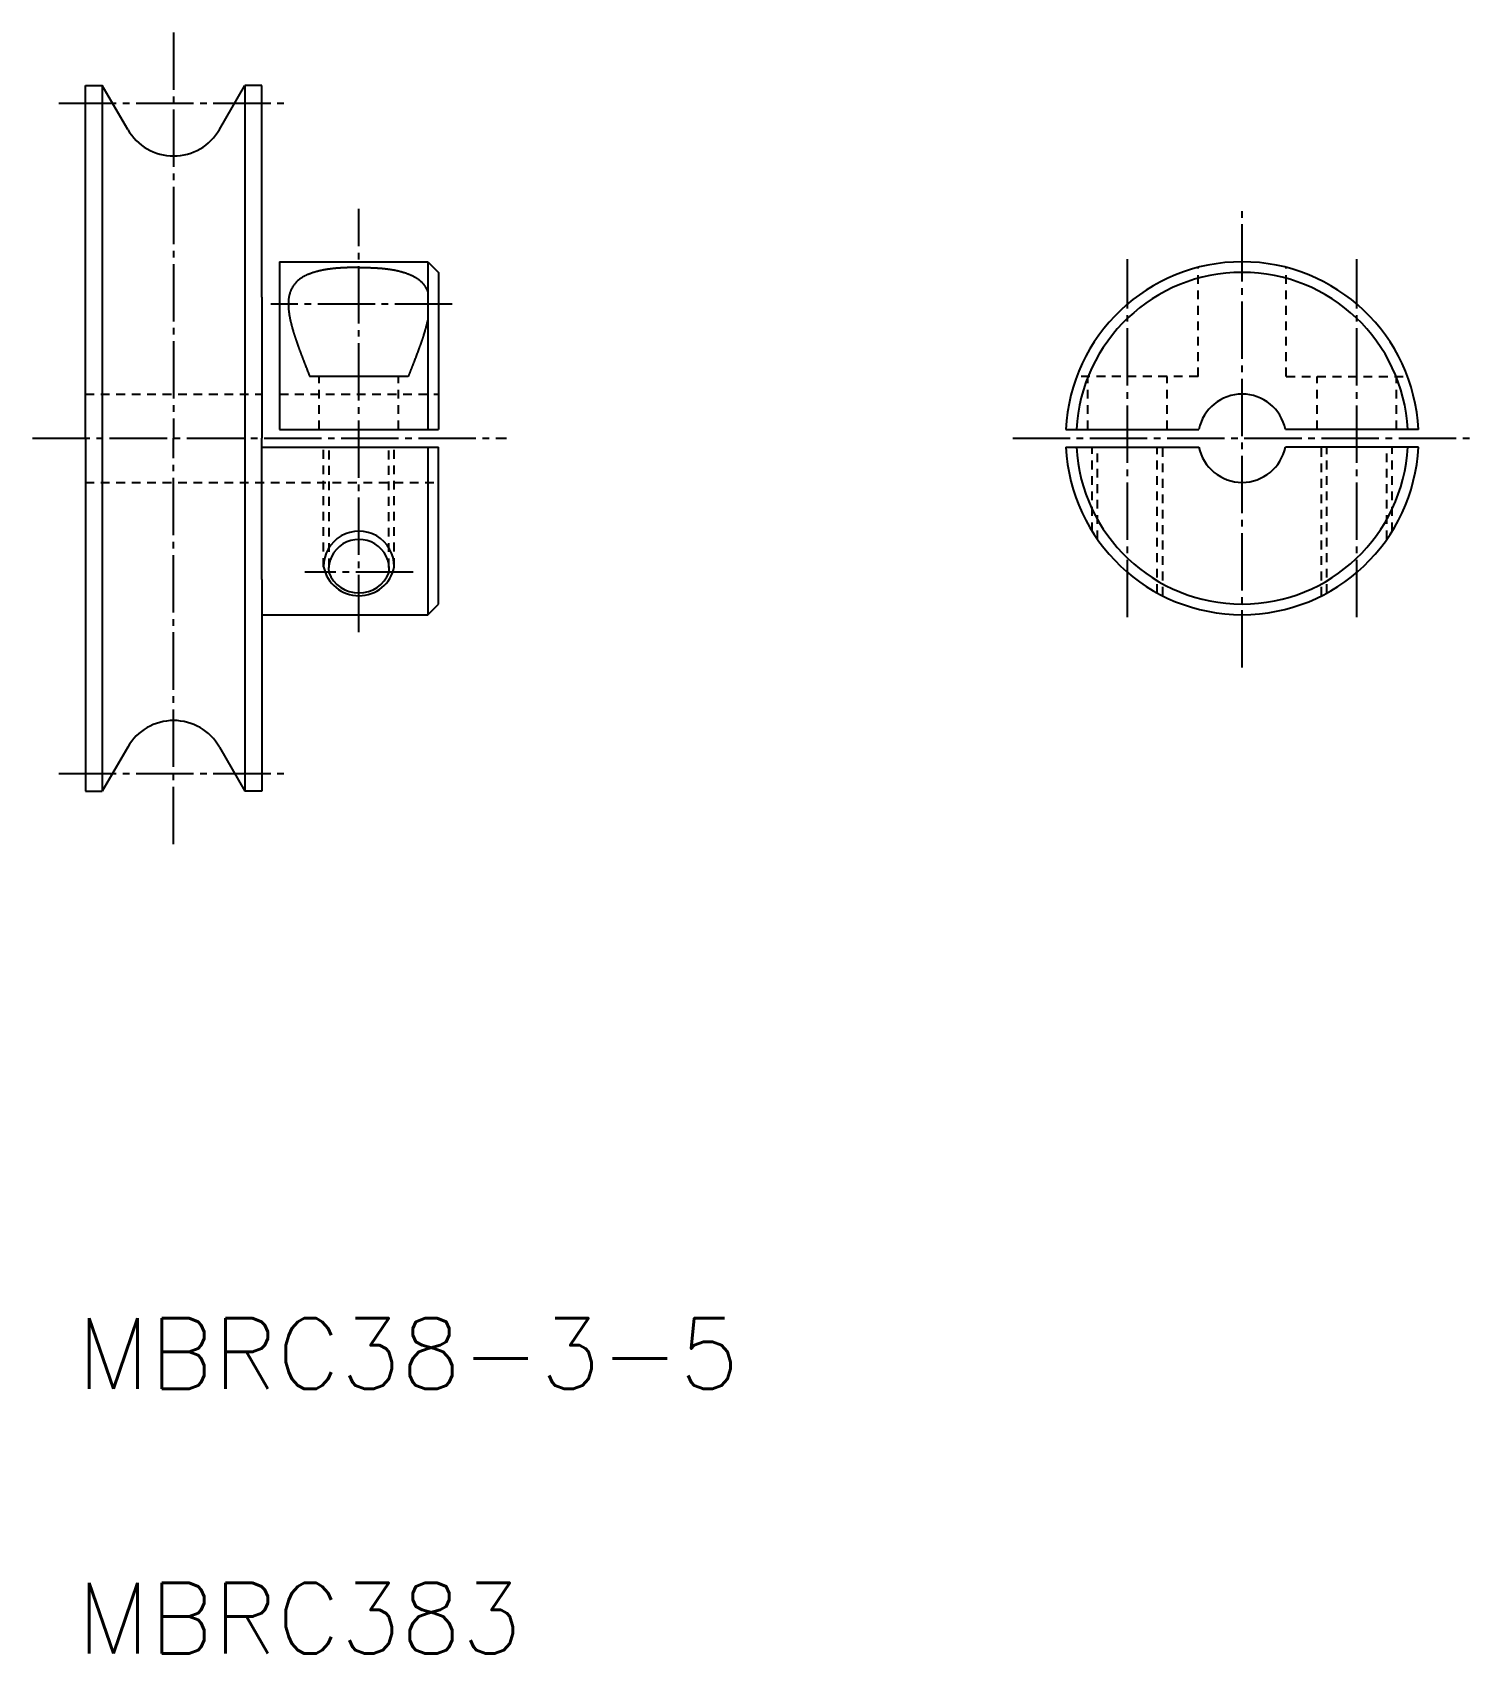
# Model space of a CAD drawing. Extents: x -214.9 to -133.3, y -11.9 to 79.9.
import ezdxf

# ---------------------------------------------------------------- set-up
doc = ezdxf.new("R2010")
doc.units = 0
doc.header["$LTSCALE"] = 0.25
doc.linetypes.add('CENTER', pattern=[17.5, 13, -1.5, 1.5, -1.5])
doc.linetypes.add('DASHED', pattern=[3.5, 2, -1.5])
doc.layers.get('0').update_dxf_attribs({"linetype": 'CONTINUOUS'})
doc.layers.add('CENTER', color=1, linetype='CENTER')
doc.styles.get("Standard").update_dxf_attribs({"font": 'txt.shx'})

msp = doc.modelspace()

# ---------------------------------------------------------------- linework, layer by layer
at = {"color": 7, "linetype": 'CONTINUOUS'}
for p, q in [((-211.877, 76.935), (-210.918, 76.935)), ((-211.877, 56.935), (-211.877, 76.935)), ((-209.475, 74.435), (-210.918, 76.935)), ((-210.918, 76.935), (-210.918, 36.935)), ((-204.279, 74.435), (-202.835, 76.935)), ((-201.877, 76.935), (-202.835, 76.935)), ((-202.835, 76.935), (-202.835, 36.935)), ((-201.877, 64.935), (-201.877, 76.935)), ((-200.877, 66.935), (-200.877, 57.435)), ((-200.877, 66.935), (-192.477, 66.935)), ((-192.477, 66.935), (-191.877, 66.335)), ((-192.477, 66.935), (-192.477, 57.435)), ((-191.877, 66.335), (-191.877, 57.435)), ((-201.877, 64.935), (-201.877, 56.935)), ((-193.588, 60.435), (-199.166, 60.435)), ((-200.877, 57.435), (-191.877, 57.435)), ((-156.322, 57.435), (-148.784, 57.435)), ((-136.347, 57.435), (-143.885, 57.435)), ((-211.877, 56.935), (-211.877, 36.935)), ((-201.877, 48.935), (-201.877, 56.935)), ((-201.877, 56.435), (-191.877, 56.435)), ((-192.477, 56.435), (-192.477, 46.935)), ((-191.877, 47.535), (-191.877, 56.435)), ((-156.322, 56.435), (-148.784, 56.435)), ((-136.347, 56.435), (-143.885, 56.435)), ((-201.877, 48.935), (-201.877, 36.935)), ((-201.877, 46.935), (-192.477, 46.935)), ((-192.477, 46.935), (-191.877, 47.535)), ((-209.475, 39.435), (-210.918, 36.935)), ((-204.279, 39.435), (-202.835, 36.935)), ((-211.877, 36.935), (-210.918, 36.935)), ((-201.877, 36.935), (-202.835, 36.935))]:
    msp.add_line(p, q, dxfattribs=at)
at = {"color": 3, "linetype": 'DASHED'}
for p, q in [((-148.835, 60.435), (-148.835, 66.618)), ((-143.835, 60.435), (-143.835, 66.618)), ((-198.627, 57.435), (-198.627, 60.435)), ((-194.127, 57.435), (-194.127, 60.435)), ((-148.835, 60.435), (-155.702, 60.435)), ((-155.085, 57.435), (-155.085, 60.435)), ((-150.585, 57.435), (-150.585, 60.435)), ((-143.835, 60.435), (-136.967, 60.435)), ((-142.085, 57.435), (-142.085, 60.435)), ((-137.585, 57.435), (-137.585, 60.435)), ((-211.877, 59.435), (-201.877, 59.435)), ((-200.877, 59.435), (-191.877, 59.435)), ((-198.377, 49.647), (-198.377, 56.435)), ((-198.07, 49.613), (-198.07, 56.435)), ((-194.683, 49.613), (-194.683, 56.435)), ((-194.377, 49.647), (-194.377, 56.435)), ((-154.835, 51.667), (-154.835, 56.435)), ((-154.528, 51.202), (-154.528, 56.435)), ((-151.141, 48.166), (-151.141, 56.435)), ((-150.835, 48.005), (-150.835, 56.435)), ((-141.835, 48.005), (-141.835, 56.435)), ((-141.528, 48.166), (-141.528, 56.435)), ((-138.141, 51.202), (-138.141, 56.435)), ((-137.835, 51.667), (-137.835, 56.435)), ((-211.877, 54.435), (-191.877, 54.435))]:
    msp.add_line(p, q, dxfattribs=at)
at = {"color": 7}
for points in [[(-196.377, 66.618, 0), (-196.406, 66.617, 0), (-196.436, 66.617, 0), (-196.466, 66.616, 0), (-196.495, 66.615, 0), (-196.525, 66.615, 0), (-196.555, 66.615, 0), (-196.584, 66.614, 0), (-196.614, 66.613, 0), (-196.644, 66.613, 0), (-196.673, 66.612, 0), (-196.703, 66.612, 0), (-196.732, 66.611, 0), (-196.762, 66.61, 0), (-196.792, 66.609, 0), (-196.821, 66.609, 0), (-196.851, 66.608, 0), (-196.881, 66.607, 0), (-196.91, 66.606, 0), (-196.94, 66.606, 0), (-196.969, 66.605, 0), (-196.999, 66.604, 0), (-197.028, 66.603, 0), (-197.058, 66.602, 0), (-197.088, 66.6, 0), (-197.117, 66.599, 0), (-197.147, 66.598, 0), (-197.176, 66.597, 0), (-197.206, 66.596, 0), (-197.235, 66.594, 0), (-197.265, 66.593, 0), (-197.294, 66.591, 0), (-197.324, 66.59, 0), (-197.353, 66.588, 0), (-197.382, 66.586, 0), (-197.412, 66.585, 0), (-197.441, 66.583, 0), (-197.471, 66.581, 0), (-197.5, 66.579, 0), (-197.529, 66.577, 0), (-197.559, 66.575, 0), (-197.588, 66.572, 0), (-197.617, 66.57, 0), (-197.647, 66.567, 0), (-197.676, 66.565, 0), (-197.705, 66.562, 0), (-197.734, 66.559, 0), (-197.764, 66.557, 0), (-197.793, 66.554, 0), (-197.822, 66.551, 0), (-197.851, 66.548, 0), (-197.88, 66.544, 0), (-197.91, 66.541, 0), (-197.939, 66.537, 0), (-197.968, 66.534, 0), (-197.997, 66.53, 0), (-198.026, 66.526, 0), (-198.055, 66.522, 0), (-198.084, 66.518, 0), (-198.113, 66.514, 0), (-198.142, 66.51, 0), (-198.171, 66.505, 0), (-198.2, 66.501, 0), (-198.229, 66.496, 0), (-198.258, 66.491, 0), (-198.287, 66.486, 0), (-198.315, 66.481, 0), (-198.344, 66.476, 0), (-198.373, 66.471, 0), (-198.402, 66.465, 0), (-198.43, 66.459, 0), (-198.459, 66.453, 0), (-198.488, 66.447, 0), (-198.516, 66.441, 0), (-198.545, 66.435, 0), (-198.574, 66.428, 0), (-198.602, 66.422, 0), (-198.631, 66.415, 0), (-198.659, 66.408, 0), (-198.688, 66.401, 0), (-198.716, 66.393, 0), (-198.745, 66.386, 0), (-198.773, 66.378, 0), (-198.801, 66.37, 0), (-198.83, 66.362, 0), (-198.858, 66.354, 0), (-198.886, 66.346, 0), (-198.914, 66.337, 0), (-198.943, 66.329, 0), (-198.971, 66.32, 0), (-198.999, 66.31, 0), (-199.027, 66.301, 0), (-199.055, 66.291, 0), (-199.083, 66.282, 0), (-199.111, 66.272, 0), (-199.139, 66.262, 0), (-199.167, 66.251, 0), (-199.194, 66.241, 0), (-199.222, 66.23, 0), (-199.25, 66.219, 0), (-199.277, 66.207, 0), (-199.304, 66.196, 0), (-199.331, 66.184, 0), (-199.358, 66.171, 0), (-199.385, 66.159, 0), (-199.412, 66.146, 0), (-199.438, 66.133, 0), (-199.465, 66.12, 0), (-199.491, 66.106, 0), (-199.517, 66.092, 0), (-199.542, 66.077, 0), (-199.568, 66.062, 0), (-199.593, 66.047, 0), (-199.618, 66.032, 0), (-199.643, 66.016, 0), (-199.667, 66, 0), (-199.692, 65.983, 0), (-199.715, 65.966, 0), (-199.739, 65.948, 0), (-199.762, 65.931, 0), (-199.785, 65.912, 0), (-199.808, 65.894, 0), (-199.83, 65.875, 0), (-199.852, 65.855, 0), (-199.874, 65.835, 0), (-199.895, 65.814, 0), (-199.916, 65.794, 0), (-199.937, 65.772, 0), (-199.957, 65.751, 0), (-199.977, 65.729, 0), (-199.996, 65.706, 0), (-200.015, 65.683, 0), (-200.033, 65.66, 0), (-200.051, 65.637, 0), (-200.069, 65.613, 0), (-200.086, 65.589, 0), (-200.103, 65.564, 0), (-200.119, 65.539, 0), (-200.135, 65.514, 0), (-200.15, 65.489, 0), (-200.165, 65.463, 0), (-200.179, 65.437, 0), (-200.193, 65.411, 0), (-200.206, 65.385, 0), (-200.219, 65.358, 0), (-200.231, 65.331, 0), (-200.243, 65.304, 0), (-200.254, 65.277, 0), (-200.264, 65.249, 0), (-200.274, 65.221, 0), (-200.284, 65.194, 0), (-200.293, 65.165, 0), (-200.301, 65.137, 0), (-200.309, 65.109, 0), (-200.316, 65.081, 0), (-200.323, 65.052, 0), (-200.329, 65.023, 0), (-200.335, 64.994, 0), (-200.341, 64.965, 0), (-200.346, 64.936, 0), (-200.351, 64.907, 0), (-200.355, 64.878, 0), (-200.359, 64.849, 0), (-200.362, 64.819, 0), (-200.365, 64.79, 0), (-200.368, 64.76, 0), (-200.37, 64.731, 0), (-200.372, 64.701, 0), (-200.374, 64.672, 0), (-200.375, 64.642, 0), (-200.376, 64.613, 0), (-200.376, 64.583, 0), (-200.377, 64.553, 0), (-200.377, 64.524, 0), (-200.377, 64.494, 0), (-200.376, 64.465, 0), (-200.375, 64.435, 0), (-200.374, 64.406, 0), (-200.373, 64.376, 0), (-200.371, 64.347, 0), (-200.37, 64.318, 0), (-200.368, 64.288, 0), (-200.365, 64.259, 0), (-200.363, 64.23, 0), (-200.36, 64.201, 0), (-200.357, 64.171, 0), (-200.354, 64.142, 0), (-200.351, 64.113, 0), (-200.347, 64.084, 0), (-200.343, 64.055, 0), (-200.339, 64.026, 0), (-200.335, 63.996, 0), (-200.331, 63.967, 0), (-200.326, 63.938, 0), (-200.322, 63.909, 0), (-200.317, 63.88, 0), (-200.312, 63.852, 0), (-200.306, 63.823, 0), (-200.301, 63.794, 0), (-200.296, 63.765, 0), (-200.29, 63.736, 0), (-200.284, 63.707, 0), (-200.278, 63.679, 0), (-200.272, 63.65, 0), (-200.266, 63.621, 0), (-200.259, 63.593, 0), (-200.253, 63.564, 0), (-200.246, 63.535, 0), (-200.24, 63.507, 0), (-200.233, 63.478, 0), (-200.226, 63.45, 0), (-200.219, 63.421, 0), (-200.212, 63.392, 0), (-200.205, 63.364, 0), (-200.198, 63.336, 0), (-200.19, 63.307, 0), (-200.183, 63.279, 0), (-200.175, 63.251, 0), (-200.168, 63.222, 0), (-200.16, 63.194, 0), (-200.152, 63.166, 0), (-200.144, 63.137, 0), (-200.136, 63.109, 0), (-200.128, 63.081, 0), (-200.12, 63.053, 0), (-200.112, 63.025, 0), (-200.103, 62.996, 0), (-200.095, 62.968, 0), (-200.087, 62.94, 0), (-200.078, 62.912, 0), (-200.069, 62.884, 0), (-200.061, 62.856, 0), (-200.052, 62.828, 0), (-200.043, 62.8, 0), (-200.034, 62.772, 0), (-200.025, 62.744, 0), (-200.016, 62.716, 0), (-200.007, 62.688, 0), (-199.998, 62.66, 0), (-199.989, 62.633, 0), (-199.98, 62.605, 0), (-199.97, 62.577, 0), (-199.961, 62.549, 0), (-199.952, 62.521, 0), (-199.942, 62.493, 0), (-199.933, 62.466, 0), (-199.923, 62.438, 0), (-199.914, 62.41, 0), (-199.904, 62.382, 0), (-199.894, 62.355, 0), (-199.885, 62.327, 0), (-199.875, 62.299, 0), (-199.865, 62.272, 0), (-199.855, 62.244, 0), (-199.846, 62.216, 0), (-199.836, 62.188, 0), (-199.826, 62.161, 0), (-199.816, 62.133, 0), (-199.806, 62.106, 0), (-199.796, 62.078, 0), (-199.786, 62.05, 0), (-199.776, 62.023, 0), (-199.766, 61.995, 0), (-199.756, 61.968, 0), (-199.746, 61.94, 0), (-199.736, 61.913, 0), (-199.726, 61.885, 0), (-199.715, 61.858, 0), (-199.705, 61.83, 0), (-199.695, 61.803, 0), (-199.685, 61.775, 0), (-199.675, 61.748, 0), (-199.664, 61.72, 0), (-199.654, 61.693, 0), (-199.644, 61.665, 0), (-199.633, 61.638, 0), (-199.623, 61.61, 0), (-199.613, 61.583, 0), (-199.602, 61.555, 0), (-199.592, 61.528, 0), (-199.581, 61.501, 0), (-199.571, 61.473, 0), (-199.561, 61.446, 0), (-199.55, 61.418, 0), (-199.54, 61.391, 0), (-199.529, 61.364, 0), (-199.519, 61.336, 0), (-199.508, 61.309, 0), (-199.497, 61.282, 0), (-199.487, 61.254, 0), (-199.476, 61.227, 0), (-199.466, 61.199, 0), (-199.455, 61.172, 0), (-199.444, 61.145, 0), (-199.434, 61.117, 0), (-199.423, 61.09, 0), (-199.413, 61.063, 0), (-199.402, 61.035, 0), (-199.391, 61.008, 0), (-199.381, 60.981, 0), (-199.37, 60.953, 0), (-199.359, 60.926, 0), (-199.348, 60.899, 0), (-199.338, 60.872, 0), (-199.327, 60.844, 0), (-199.316, 60.817, 0), (-199.306, 60.79, 0), (-199.295, 60.762, 0), (-199.284, 60.735, 0), (-199.273, 60.708, 0), (-199.263, 60.681, 0), (-199.252, 60.653, 0), (-199.241, 60.626, 0), (-199.23, 60.599, 0), (-199.219, 60.572, 0), (-199.209, 60.544, 0), (-199.198, 60.517, 0), (-199.187, 60.49, 0), (-199.176, 60.462, 0), (-199.166, 60.435, 0)], [(-196.377, 66.618, 0), (-196.347, 66.617, 0), (-196.317, 66.617, 0), (-196.288, 66.616, 0), (-196.258, 66.615, 0), (-196.229, 66.615, 0), (-196.199, 66.615, 0), (-196.169, 66.614, 0), (-196.14, 66.613, 0), (-196.11, 66.613, 0), (-196.08, 66.612, 0), (-196.051, 66.612, 0), (-196.021, 66.611, 0), (-195.991, 66.61, 0), (-195.962, 66.609, 0), (-195.932, 66.609, 0), (-195.903, 66.608, 0), (-195.873, 66.607, 0), (-195.843, 66.606, 0), (-195.814, 66.606, 0), (-195.784, 66.605, 0), (-195.755, 66.604, 0), (-195.725, 66.603, 0), (-195.696, 66.602, 0), (-195.666, 66.6, 0), (-195.637, 66.599, 0), (-195.607, 66.598, 0), (-195.578, 66.597, 0), (-195.548, 66.596, 0), (-195.519, 66.594, 0), (-195.489, 66.593, 0), (-195.46, 66.591, 0), (-195.43, 66.59, 0), (-195.401, 66.588, 0), (-195.371, 66.586, 0), (-195.342, 66.585, 0), (-195.312, 66.583, 0), (-195.283, 66.581, 0), (-195.254, 66.579, 0), (-195.224, 66.577, 0), (-195.195, 66.575, 0), (-195.166, 66.572, 0), (-195.136, 66.57, 0), (-195.107, 66.567, 0), (-195.078, 66.565, 0), (-195.048, 66.562, 0), (-195.019, 66.559, 0), (-194.99, 66.557, 0), (-194.961, 66.554, 0), (-194.931, 66.551, 0), (-194.902, 66.548, 0), (-194.873, 66.544, 0), (-194.844, 66.541, 0), (-194.815, 66.537, 0), (-194.786, 66.534, 0), (-194.757, 66.53, 0), (-194.728, 66.526, 0), (-194.699, 66.522, 0), (-194.67, 66.518, 0), (-194.641, 66.514, 0), (-194.612, 66.51, 0), (-194.583, 66.505, 0), (-194.554, 66.501, 0), (-194.525, 66.496, 0), (-194.496, 66.491, 0), (-194.467, 66.486, 0), (-194.438, 66.481, 0), (-194.409, 66.476, 0), (-194.381, 66.471, 0), (-194.352, 66.465, 0), (-194.323, 66.459, 0), (-194.294, 66.453, 0), (-194.266, 66.447, 0), (-194.237, 66.441, 0), (-194.208, 66.435, 0), (-194.18, 66.428, 0), (-194.151, 66.422, 0), (-194.123, 66.415, 0), (-194.094, 66.408, 0), (-194.066, 66.401, 0), (-194.037, 66.393, 0), (-194.009, 66.386, 0), (-193.981, 66.378, 0), (-193.952, 66.37, 0), (-193.924, 66.362, 0), (-193.896, 66.354, 0), (-193.867, 66.346, 0), (-193.839, 66.337, 0), (-193.811, 66.329, 0), (-193.783, 66.32, 0), (-193.755, 66.31, 0), (-193.727, 66.301, 0), (-193.699, 66.291, 0), (-193.671, 66.282, 0), (-193.643, 66.272, 0), (-193.615, 66.262, 0), (-193.587, 66.251, 0), (-193.559, 66.241, 0), (-193.532, 66.23, 0), (-193.504, 66.219, 0), (-193.477, 66.207, 0), (-193.449, 66.196, 0), (-193.422, 66.184, 0), (-193.395, 66.171, 0), (-193.368, 66.159, 0), (-193.342, 66.146, 0), (-193.315, 66.133, 0), (-193.289, 66.12, 0), (-193.263, 66.106, 0), (-193.237, 66.092, 0), (-193.211, 66.077, 0), (-193.186, 66.062, 0), (-193.16, 66.047, 0), (-193.135, 66.032, 0), (-193.111, 66.016, 0), (-193.086, 66, 0), (-193.062, 65.983, 0), (-193.038, 65.966, 0), (-193.014, 65.948, 0), (-192.991, 65.931, 0), (-192.968, 65.912, 0), (-192.945, 65.894, 0), (-192.923, 65.875, 0), (-192.901, 65.855, 0), (-192.88, 65.835, 0), (-192.858, 65.814, 0), (-192.837, 65.794, 0), (-192.817, 65.772, 0), (-192.797, 65.751, 0), (-192.777, 65.729, 0), (-192.758, 65.706, 0), (-192.739, 65.683, 0), (-192.72, 65.66, 0), (-192.702, 65.637, 0), (-192.684, 65.613, 0), (-192.667, 65.589, 0), (-192.651, 65.564, 0), (-192.634, 65.539, 0), (-192.619, 65.514, 0), (-192.603, 65.489, 0), (-192.589, 65.463, 0), (-192.574, 65.437, 0), (-192.561, 65.411, 0), (-192.547, 65.385, 0), (-192.535, 65.358, 0), (-192.522, 65.331, 0), (-192.511, 65.304, 0), (-192.5, 65.277, 0), (-192.489, 65.249, 0), (-192.479, 65.221, 0), (-192.477, 65.215, 0)], [(-192.477, 63.671, 0), (-192.482, 63.65, 0), (-192.488, 63.621, 0), (-192.494, 63.593, 0), (-192.501, 63.564, 0), (-192.507, 63.535, 0), (-192.514, 63.507, 0), (-192.521, 63.478, 0), (-192.527, 63.45, 0), (-192.534, 63.421, 0), (-192.541, 63.392, 0), (-192.549, 63.364, 0), (-192.556, 63.336, 0), (-192.563, 63.307, 0), (-192.571, 63.279, 0), (-192.578, 63.251, 0), (-192.586, 63.222, 0), (-192.594, 63.194, 0), (-192.602, 63.166, 0), (-192.609, 63.137, 0), (-192.617, 63.109, 0), (-192.625, 63.081, 0), (-192.634, 63.053, 0), (-192.642, 63.025, 0), (-192.65, 62.996, 0), (-192.659, 62.968, 0), (-192.667, 62.94, 0), (-192.676, 62.912, 0), (-192.684, 62.884, 0), (-192.693, 62.856, 0), (-192.702, 62.828, 0), (-192.71, 62.8, 0), (-192.719, 62.772, 0), (-192.728, 62.744, 0), (-192.737, 62.716, 0), (-192.746, 62.688, 0), (-192.756, 62.66, 0), (-192.765, 62.633, 0), (-192.774, 62.605, 0), (-192.783, 62.577, 0), (-192.793, 62.549, 0), (-192.802, 62.521, 0), (-192.811, 62.493, 0), (-192.821, 62.466, 0), (-192.83, 62.438, 0), (-192.84, 62.41, 0), (-192.85, 62.382, 0), (-192.859, 62.355, 0), (-192.869, 62.327, 0), (-192.879, 62.299, 0), (-192.888, 62.272, 0), (-192.898, 62.244, 0), (-192.908, 62.216, 0), (-192.918, 62.188, 0), (-192.928, 62.161, 0), (-192.938, 62.133, 0), (-192.948, 62.106, 0), (-192.957, 62.078, 0), (-192.967, 62.05, 0), (-192.977, 62.023, 0), (-192.988, 61.995, 0), (-192.998, 61.968, 0), (-193.008, 61.94, 0), (-193.018, 61.913, 0), (-193.028, 61.885, 0), (-193.038, 61.858, 0), (-193.048, 61.83, 0), (-193.059, 61.803, 0), (-193.069, 61.775, 0), (-193.079, 61.748, 0), (-193.089, 61.72, 0), (-193.1, 61.693, 0), (-193.11, 61.665, 0), (-193.12, 61.638, 0), (-193.131, 61.61, 0), (-193.141, 61.583, 0), (-193.151, 61.555, 0), (-193.162, 61.528, 0), (-193.172, 61.501, 0), (-193.183, 61.473, 0), (-193.193, 61.446, 0), (-193.204, 61.418, 0), (-193.214, 61.391, 0), (-193.225, 61.364, 0), (-193.235, 61.336, 0), (-193.246, 61.309, 0), (-193.256, 61.282, 0), (-193.267, 61.254, 0), (-193.277, 61.227, 0), (-193.288, 61.199, 0), (-193.299, 61.172, 0), (-193.309, 61.145, 0), (-193.32, 61.117, 0), (-193.33, 61.09, 0), (-193.341, 61.063, 0), (-193.352, 61.035, 0), (-193.362, 61.008, 0), (-193.373, 60.981, 0), (-193.384, 60.953, 0), (-193.394, 60.926, 0), (-193.405, 60.899, 0), (-193.416, 60.872, 0), (-193.427, 60.844, 0), (-193.437, 60.817, 0), (-193.448, 60.79, 0), (-193.459, 60.762, 0), (-193.47, 60.735, 0), (-193.48, 60.708, 0), (-193.491, 60.681, 0), (-193.502, 60.653, 0), (-193.513, 60.626, 0), (-193.523, 60.599, 0), (-193.534, 60.572, 0), (-193.545, 60.544, 0), (-193.556, 60.517, 0), (-193.566, 60.49, 0), (-193.577, 60.462, 0), (-193.588, 60.435, 0)]]:
    msp.add_polyline3d(points, dxfattribs=at)
at = {"color": 7, "linetype": 'CONTINUOUS'}
for centre, radius, start, end in [((-206.877, 75.935), 3, 210, 330), ((-146.335, 56.935), 10, 2.86598, 177.13402), ((-146.335, 56.935), 9.4, 3.04909, 176.95091), ((-146.335, 56.935), 2.5, 11.53696, 168.46304), ((-146.335, 56.935), 10, 182.86598, 357.13402), ((-146.335, 56.935), 9.4, 183.04909, 356.95091), ((-146.335, 56.935), 2.5, 191.53696, 348.46304), ((-196.377, 49.481), 1.721, 354.72286, 185.27714), ((-196.377, 50.014), 1.848, 201.9783, 338.0217), ((-206.877, 37.935), 3, 30, 150)]:
    msp.add_arc(centre, radius, start, end, dxfattribs=at)
at = {"color": 3}
for centre, radius, start, end in [((-196.377, 49.667), 2, 359.40897, 180.59103), ((-196.377, 50.044), 2.039, 191.23757, 348.76243)]:
    msp.add_arc(centre, radius, start, end, dxfattribs=at)
at = {"layer": 'CENTER', "color": 1, "linetype": 'CENTER'}
for p, q in [((-206.877, 79.935), (-206.877, 56.935)), ((-213.377, 75.935), (-200.377, 75.935)), ((-196.377, 45.944), (-196.377, 69.928)), ((-146.335, 43.935), (-146.335, 69.935)), ((-152.835, 46.794), (-152.835, 67.077)), ((-139.835, 46.794), (-139.835, 67.077)), ((-191.089, 64.534), (-201.375, 64.534)), ((-214.877, 56.935), (-188.009, 56.935)), ((-206.877, 33.935), (-206.877, 56.935)), ((-159.335, 56.935), (-133.335, 56.935)), ((-193.304, 49.336), (-199.45, 49.336)), ((-213.377, 37.935), (-200.377, 37.935))]:
    msp.add_line(p, q, dxfattribs=at)

# ---------------------------------------------------------------- texts
at = {"color": 7, "linetype": 'CONTINUOUS'}
for s, p in [('MBRC38-3-5', (-212.346, 3.055)), ('MBRC383', (-212.346, -11.945))]:
    msp.add_text(s, height=4, dxfattribs=at).set_placement(p)

doc.saveas('drawing.dxf')
